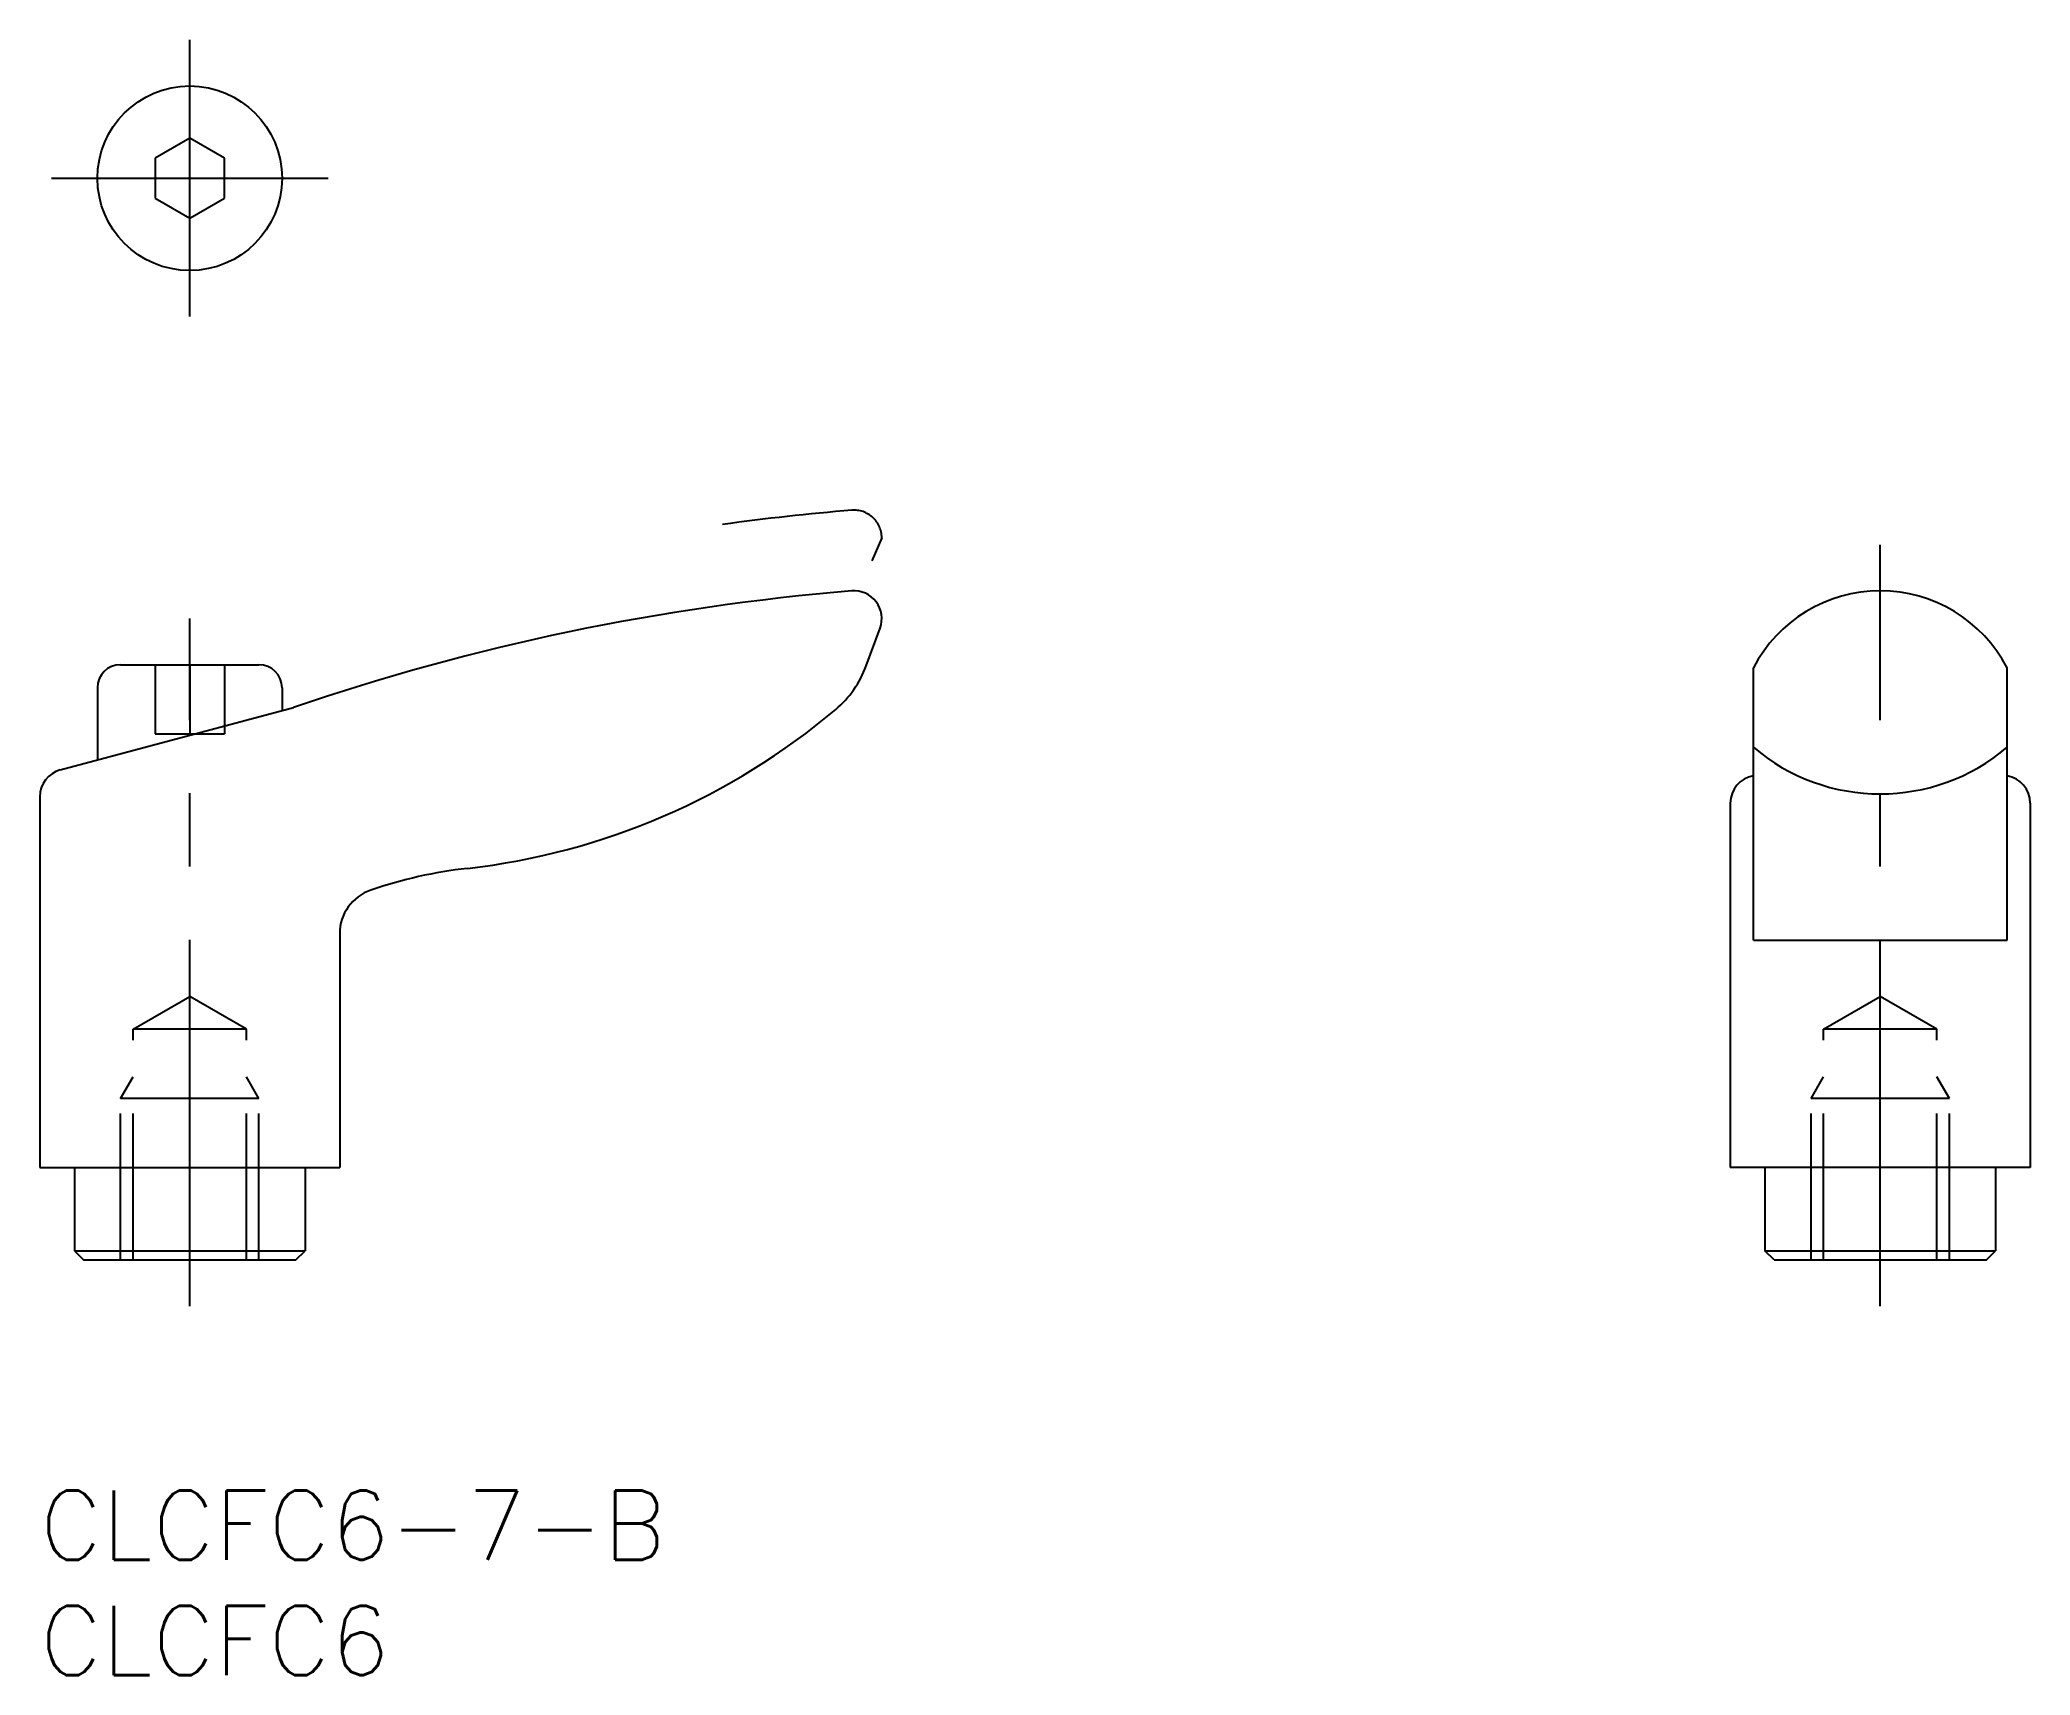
# Model space of a CAD drawing. Extents: x 0 to 86.3, y -8 to 62.9.
import ezdxf

# ---------------------------------------------------------------- set-up
doc = ezdxf.new("R2010")
doc.units = 0
doc.header["$LTSCALE"] = 0.5
for name, pattern in [('CENTER', [50.8, 31.75, -6.35, 6.35, -6.35]), ('DASHED', [19.05, 12.7, -6.35]), ('PHANTOM', [63.5, 31.75, -6.35, 6.35, -6.35, 6.35, -6.35])]:
    doc.linetypes.add(name, pattern=pattern)
for name, color, linetype in [('MSM_CENTER', 1, 'CENTER'), ('MSM_CONTINUOUS', 7, 'CONTINUOUS'), ('MSM_DASHED', 4, 'DASHED'), ('MSM_IMAGINARY', 6, 'PHANTOM'), ('MSM_PART_NUMBER', 7, 'CONTINUOUS')]:
    doc.layers.add(name, color=color, linetype=linetype)
doc.styles.get("Standard").update_dxf_attribs({"font": 'txt.shx', "height": 3, "bigfont": 'bigfont.shx'})

# ---------------------------------------------------------------- blocks, each defined once
blk = doc.blocks.new('*U7')
at = {"layer": 'MSM_PART_NUMBER'}
blk.add_text('CLCFC6-7-B', height=3, dxfattribs=at).set_placement((0, -3))
blk = doc.blocks.new('*U8')
at = {"layer": 'MSM_PART_NUMBER'}
blk.add_text('CLCFC6', height=3, dxfattribs=at).set_placement((0, -8))

msp = doc.modelspace()

# ---------------------------------------------------------------- linework, layer by layer
at = {"layer": 'MSM_CENTER'}
for p, q in [((6.5, 50.887), (6.5, 62.887)), ((0.5, 56.887), (12.5, 56.887)), ((79.787, 8), (79.787, 40.996)), ((6.5, 8), (6.5, 37.8))]:
    msp.add_line(p, q, dxfattribs=at)
at = {"layer": 'MSM_CONTINUOUS'}
for p, q in [((6.5, 58.619), (5, 57.753)), ((8, 57.753), (6.5, 58.619)), ((5, 57.753), (5, 56.021)), ((8, 56.021), (8, 57.753)), ((5, 56.021), (6.5, 55.155)), ((6.5, 55.155), (8, 56.021)), ((35.823, 35.747), (36.426, 37.386)), ((3.5, 35.8), (9.5, 35.8)), ((74.287, 23.865), (74.287, 35.662)), ((85.287, 23.865), (85.287, 35.662)), ((2.5, 34.8), (2.5, 31.67)), ((10.5, 34.8), (10.5, 33.813)), ((0.889, 31.238), (11, 33.947)), ((0, 30.079), (0, 14)), ((73.287, 29.8), (73.287, 14)), ((86.287, 29.8), (86.287, 14)), ((13, 24.14), (13, 14)), ((74.287, 23.865), (85.287, 23.865)), ((0, 14), (13, 14)), ((1.5, 14), (1.5, 10.4)), ((11.5, 14), (11.5, 10.4)), ((86.287, 14), (73.287, 14)), ((74.787, 14), (74.787, 10.4)), ((84.787, 14), (84.787, 10.4)), ((1.5, 10.4), (1.9, 10)), ((1.5, 10.4), (11.5, 10.4)), ((11.1, 10), (11.5, 10.4)), ((74.787, 10.4), (84.787, 10.4)), ((75.187, 10), (74.787, 10.4)), ((84.387, 10), (84.787, 10.4)), ((1.9, 10), (11.1, 10)), ((75.187, 10), (84.387, 10))]:
    msp.add_line(p, q, dxfattribs=at)
msp.add_circle((6.5, 56.887), 4, dxfattribs=at)
for centre, radius, start, end in [((43.365, -60.67), 100, 94.68217, 108.88373), ((35.3, 37.8), 1.2, 339.80738, 94.68217), ((79.787, 32.8), 6.2, 27.48933, 152.51067), ((3.5, 34.8), 1, 90, 180), ((9.5, 34.8), 1, 0, 90), ((9.5, 34.8), 1, 0, 90), ((9.5, 34.8), 1, 0, 90), ((9.5, 34.8), 1, 0, 90), ((31.6, 37.3), 4.5, 310.19233, 339.80738), ((15.143, 56.779), 30, 276.49585, 310.19233), ((79.787, 38.7), 8.5, 229.67978, 310.32022), ((1.2, 30.079), 1.2, 105, 180), ((74.487, 29.8), 1.2, 99.59407, 180), ((85.087, 29.8), 1.2, 0, 80.40593), ((20.8, 7.1), 20, 96.49585, 108.79737), ((15, 24.14), 2, 108.79737, 180)]:
    msp.add_arc(centre, radius, start, end, dxfattribs=at)
at = {"layer": 'MSM_DASHED'}
for p, q in [((5, 35.8), (5, 32.8)), ((6.5, 35.8), (6.5, 32.8)), ((8, 35.8), (8, 32.8)), ((5, 32.8), (8, 32.8)), ((4.041, 20), (6.5, 21.419)), ((8.958, 20), (6.5, 21.419)), ((77.329, 20), (79.787, 21.419)), ((82.246, 20), (79.787, 21.419)), ((4.041, 10), (4.041, 20)), ((8.958, 20), (4.041, 20)), ((8.958, 10), (8.958, 20)), ((77.329, 10), (77.329, 20)), ((82.246, 20), (77.329, 20)), ((82.246, 10), (82.246, 20)), ((3.5, 17), (4.041, 17.938)), ((9.5, 17), (8.958, 17.938)), ((76.787, 17), (77.329, 17.938)), ((82.787, 17), (82.246, 17.938)), ((3.5, 10), (3.5, 17)), ((9.5, 17), (3.5, 17)), ((9.5, 10), (9.5, 17)), ((76.787, 10), (76.787, 17)), ((82.787, 17), (76.787, 17)), ((82.787, 10), (82.787, 17))]:
    msp.add_line(p, q, dxfattribs=at)
at = {"layer": 'MSM_IMAGINARY'}
msp.add_line((36.5, 41.3), (36.071, 40.3), dxfattribs=at)
for centre, radius, start, end in [((43.365, -57.17), 100, 94.68217, 97.91181), ((35.3, 41.3), 1.2, 0, 94.68217)]:
    msp.add_arc(centre, radius, start, end, dxfattribs=at)

# ---------------------------------------------------------------- block references
at = {"layer": 'MSM_CONTINUOUS'}
for name in ['*U7', '*U8']:
    msp.add_blockref(name, (0, 0), dxfattribs=at)

doc.saveas('drawing.dxf')
